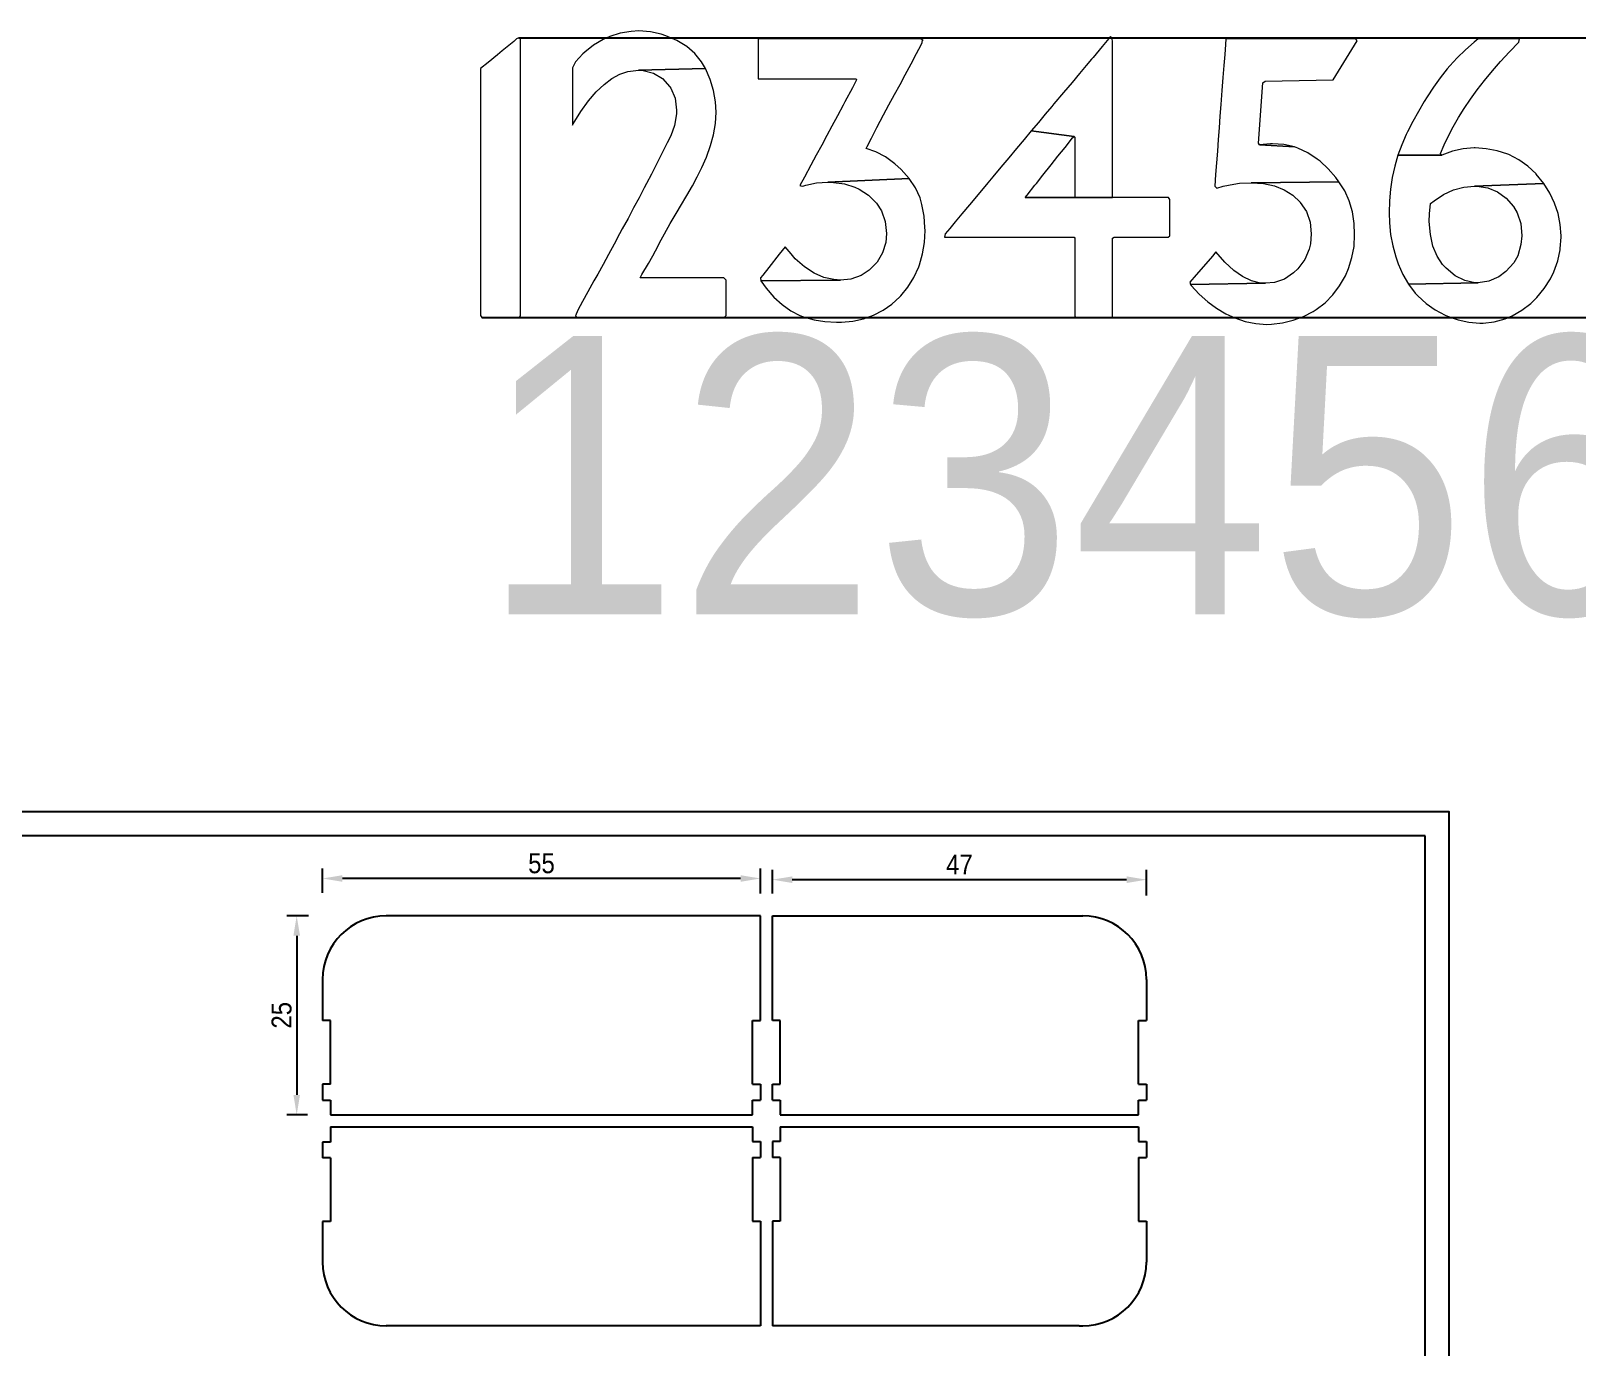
# Model space of a CAD drawing. Header units: millimetres. Extents: x 0 to 507, y 0 to 308.
# Drawn here: x 118.9 to 313.1, y 142.8 to 308.1 of the extents above; entities that cross this region are included whole.
import ezdxf

# ---------------------------------------------------------------- set-up
doc = ezdxf.new("R2010")
doc.units = ezdxf.units.MM
for name, color, linetype in [('Cut', 7, 'Continuous'), ('Inner Border', 251, 'Continuous'), ('Number', 7, 'Continuous'), ('Paint', 7, 'Continuous')]:
    doc.layers.add(name, color=color, linetype=linetype)
doc.styles.add('Annotative', font='GIL_____.TTF', dxfattribs={"width": 0.9})
doc.styles.add('Johnston', font='', dxfattribs={"width": 0.95, "height": 35})
doc.styles.get("Standard").update_dxf_attribs({"font": 'arial.ttf'})
doc.styles.get('Johnston').set_extended_font_data('P22 Johnston Underground')
doc.dimstyles.new('ISO-25', dxfattribs={"dimtxt": 2.5, "dimasz": 2.5, "dimexe": 1.25, "dimexo": 0.625, "dimtad": 1, "dimtxsty": 'Standard', "dimcen": 2.5, "dimadec": 0, "dimazin": 0, "dimtfac": 1, "dimtmove": 0, "dimatfit": 3, "dimfxl": 1, "dimarcsym": 0})

# ---------------------------------------------------------------- blocks, each defined once
blk = doc.blocks.new('*D1')
at = {"layer": 'Cut', "color": 0, "lineweight": -2, "transparency": 16777216}
for p, q in [((155.5, 199.85), (155.5, 202.89)), ((210.5, 199.77), (210.5, 202.89)), ((208, 201.64), (158, 201.64))]:
    blk.add_line(p, q, dxfattribs=at)
at = {"layer": 'Cut', "color": 0, "transparency": 16777216}
for points in [[(158, 202.05), (158, 201.22), (155.5, 201.64)], [(208, 202.05), (208, 201.22), (210.5, 201.64)]]:
    blk.add_solid(points, dxfattribs=at)
at = {"layer": 'Defpoints', "color": 0, "transparency": 16777216}
for p in [(155.5, 201.64), (155.5, 199.22), (210.5, 199.15)]:
    blk.add_point(p, dxfattribs=at)
at = {"layer": 'Cut', "color": 0, "transparency": 16777216, "insert": (183, 203.53), "char_height": 2.5, "attachment_point": 5, "style": 'Annotative'}
blk.add_mtext('55', dxfattribs=at)
blk = doc.blocks.new('*D2')
at = {"layer": 'Cut', "color": 0, "lineweight": -2, "transparency": 16777216}
for p, q in [((153.75, 196.95), (151, 196.95)), ((152.25, 194.45), (152.25, 174.45)), ((153.6, 171.95), (151, 171.95))]:
    blk.add_line(p, q, dxfattribs=at)
at = {"layer": 'Cut', "color": 0, "transparency": 16777216}
for points in [[(151.84, 194.45), (152.67, 194.45), (152.25, 196.95)], [(151.84, 174.45), (152.67, 174.45), (152.25, 171.95)]]:
    blk.add_solid(points, dxfattribs=at)
at = {"layer": 'Defpoints', "color": 0, "transparency": 16777216}
for p in [(154.38, 196.95), (152.25, 171.95), (154.23, 171.95)]:
    blk.add_point(p, dxfattribs=at)
at = {"layer": 'Cut', "color": 0, "transparency": 16777216, "insert": (150.36, 184.45), "char_height": 2.5, "attachment_point": 5, "rotation": 90, "style": 'Annotative'}
blk.add_mtext('25', dxfattribs=at)
blk = doc.blocks.new('*D3')
at = {"layer": 'Cut', "color": 0, "lineweight": -2, "transparency": 16777216}
for p, q in [((212, 199.76), (212, 202.74)), ((259, 199.49), (259, 202.74)), ((214.5, 201.49), (256.5, 201.49))]:
    blk.add_line(p, q, dxfattribs=at)
at = {"layer": 'Cut', "color": 0, "transparency": 16777216}
for points in [[(214.5, 201.9), (214.5, 201.07), (212, 201.49)], [(256.5, 201.9), (256.5, 201.07), (259, 201.49)]]:
    blk.add_solid(points, dxfattribs=at)
at = {"layer": 'Defpoints', "color": 0, "transparency": 16777216}
for p in [(259, 201.49), (212, 199.13), (259, 198.87)]:
    blk.add_point(p, dxfattribs=at)
at = {"layer": 'Cut', "color": 0, "transparency": 16777216, "insert": (235.5, 203.39), "char_height": 2.5, "attachment_point": 5, "style": 'Annotative'}
blk.add_mtext('47', dxfattribs=at)

msp = doc.modelspace()

# ---------------------------------------------------------------- linework, layer by layer
msp.add_lwpolyline([(0, 0), (297, 0), (297, 210), (0, 210)], close=True)
at = {"layer": 'Cut'}
for p, q in [((210.497, 196.946), (163.497, 196.946)), ((210.497, 183.796), (210.497, 196.946)), ((211.997, 183.796), (211.997, 196.946)), ((211.997, 196.946), (248.997, 196.946)), ((248.997, 196.946), (250.535, 196.946)), ((250.535, 196.946), (250.995, 196.946)), ((155.497, 188.946), (155.497, 183.796)), ((258.995, 188.946), (258.995, 183.796)), ((156.497, 183.796), (155.497, 183.796)), ((156.497, 175.796), (156.497, 183.796)), ((209.497, 175.796), (209.497, 183.796)), ((209.497, 183.796), (210.497, 183.796)), ((212.997, 183.796), (211.997, 183.796)), ((212.997, 175.796), (212.997, 183.796)), ((257.995, 175.796), (257.995, 183.796)), ((257.995, 183.796), (258.995, 183.796)), ((155.497, 175.796), (155.497, 173.796)), ((156.497, 175.796), (155.497, 175.796)), ((209.497, 175.796), (210.497, 175.796)), ((210.497, 175.796), (210.497, 173.796)), ((211.997, 173.796), (211.997, 175.796)), ((211.997, 175.796), (212.997, 175.796)), ((257.995, 175.796), (258.995, 175.796)), ((258.995, 175.796), (258.995, 173.796)), ((155.497, 173.796), (156.497, 173.796)), ((156.497, 173.796), (156.497, 171.946)), ((209.497, 171.946), (209.497, 173.796)), ((209.497, 173.796), (210.497, 173.796)), ((211.997, 173.796), (212.997, 173.796)), ((212.997, 173.796), (212.997, 171.946)), ((257.995, 171.946), (257.995, 173.796)), ((257.995, 173.796), (258.995, 173.796)), ((156.497, 171.946), (209.497, 171.946)), ((212.997, 171.946), (257.995, 171.946)), ((156.497, 170.446), (209.497, 170.446)), ((156.497, 170.446), (156.497, 168.519)), ((209.497, 170.446), (209.497, 168.596)), ((212.997, 170.446), (257.995, 170.446)), ((212.997, 170.446), (212.997, 168.596)), ((257.995, 170.446), (257.995, 168.596)), ((155.497, 168.519), (155.497, 166.519)), ((156.497, 168.519), (155.497, 168.519)), ((156.497, 168.519), (156.497, 168.519)), ((209.497, 168.596), (210.497, 168.596)), ((210.497, 168.596), (210.497, 166.596)), ((212.997, 168.596), (211.997, 168.596)), ((211.997, 168.596), (211.997, 166.596)), ((257.995, 168.596), (258.995, 168.596)), ((258.995, 168.596), (258.995, 166.596)), ((156.497, 166.519), (155.497, 166.519)), ((156.497, 166.519), (156.497, 158.519)), ((209.497, 166.596), (210.497, 166.596)), ((209.497, 166.596), (209.497, 158.596)), ((212.997, 166.596), (211.997, 166.596)), ((212.997, 166.596), (212.997, 158.596)), ((257.995, 166.596), (258.995, 166.596)), ((257.995, 166.596), (257.995, 158.596)), ((155.497, 158.519), (155.497, 153.446)), ((156.497, 158.519), (155.497, 158.519)), ((209.497, 158.596), (210.497, 158.596)), ((210.497, 158.596), (210.497, 145.446)), ((212.997, 158.596), (211.997, 158.596)), ((211.997, 158.596), (211.997, 145.446)), ((257.995, 158.596), (258.995, 158.596)), ((258.995, 158.596), (258.995, 153.446)), ((210.497, 145.446), (163.497, 145.446)), ((250.535, 145.446), (211.997, 145.446)), ((250.535, 145.446), (250.995, 145.446))]:
    msp.add_line(p, q, dxfattribs=at)
for centre, start, end in [((163.497, 188.946), 90, 180), ((250.995, 188.946), 0, 90), ((163.497, 153.446), 180, 270), ((250.995, 153.446), 270, 0)]:
    msp.add_arc(centre, 8, start, end, dxfattribs=at)
at = {"layer": 'Inner Border'}
for p, q in [((294, 207), (3, 207)), ((294, 3), (294, 207))]:
    msp.add_line(p, q, dxfattribs=at)
at = {"layer": 'Number'}
for p, q in [((180.151, 307.276), (506.753, 307.276)), ((175.505, 272.129), (450.071, 272.129))]:
    msp.add_line(p, q, dxfattribs=at)
at = {"layer": 'Number', "color": 7, "lineweight": 0}
for points in [[(180.151, 307.276), (179.85, 307.126), (179.508, 306.825), (178.06, 305.622), (177.472, 305.13), (176.311, 304.174), (175.354, 303.395), (175.354, 272.389), (175.505, 272.129), (180.151, 272.129), (180.274, 272.198), (180.342, 272.334), (180.342, 307.126), (180.301, 307.221)], [(195.237, 308.137), (194.267, 308.082), (192.9, 307.864), (191.575, 307.454), (190.728, 307.071), (189.525, 306.36), (188.432, 305.472), (188.213, 305.253), (187.27, 304.242), (186.888, 303.504), (186.888, 296.303), (186.983, 296.48), (187.94, 297.997), (188.896, 299.336), (189.867, 300.471), (190.851, 301.4), (191.834, 302.138), (192.832, 302.684), (193.843, 303.026), (195.196, 303.19), (203.6, 303.395), (203.094, 304.27), (202.261, 305.281), (201.236, 306.169), (200.02, 306.921), (198.612, 307.536), (198.011, 307.741), (196.686, 308.027)], [(230.602, 307.126), (210.228, 307.126), (210.228, 302.124), (222.526, 302.124), (222.567, 301.974), (222.54, 301.906), (222.048, 300.976), (221.119, 299.227), (220.886, 298.79), (220.162, 297.451), (219.479, 296.18), (218.837, 294.977), (218.194, 293.788), (217.498, 292.504), (216.842, 291.274), (216.035, 289.771), (215.461, 288.719), (215.571, 288.664), (215.817, 288.609), (216.213, 288.746), (217.552, 289.033), (218.987, 289.129), (229.195, 289.593), (228.17, 290.741), (227.377, 291.452), (226.216, 292.299), (225.013, 292.941), (223.77, 293.378), (223.893, 293.611), (224.439, 294.677), (225.136, 296.002), (225.956, 297.574), (226.639, 298.845), (227.35, 300.156), (228.033, 301.414), (228.689, 302.616), (229.441, 303.996), (230.124, 305.281), (230.698, 306.374), (230.821, 306.661), (230.876, 306.962), (230.93, 306.962)], [(254.475, 307.426), (254.257, 307.167), (253.423, 306.183), (252.289, 304.816), (252.098, 304.598), (251.414, 303.778), (250.594, 302.794), (249.652, 301.673), (248.572, 300.389), (247.369, 298.968), (247.11, 298.653), (246.276, 297.669), (245.415, 296.644), (244.527, 295.579), (249.898, 294.882), (249.98, 294.8), (249.993, 294.649), (249.993, 287.188), (243.762, 287.188), (254.735, 287.188), (254.735, 306.784), (254.694, 307.194)], [(285.29, 307.126), (268.974, 307.126), (268.919, 306.429), (268.824, 305.185), (268.714, 303.805), (268.591, 302.302), (268.468, 300.662), (268.332, 298.886), (268.222, 297.437), (268.113, 295.975), (268.004, 294.499), (267.894, 293.037), (267.785, 291.561), (267.676, 290.099), (267.567, 288.637), (267.813, 288.377), (268.632, 288.623), (269.958, 288.896), (270.696, 288.992), (272.144, 289.06), (283.172, 289.183), (282.776, 289.716), (281.819, 290.809), (280.794, 291.752), (280.439, 292.026), (279.25, 292.805), (277.993, 293.406), (277.569, 293.556), (273.197, 293.816), (273.046, 294.021), (273.62, 301.605), (273.907, 301.81), (282.421, 301.974), (285.441, 306.893)], [(305.843, 307.126), (300.65, 307.126), (300.144, 306.716), (299.051, 305.773), (298.026, 304.775), (297.083, 303.75), (296.769, 303.368), (295.881, 302.247), (295.033, 301.072), (294.241, 299.842), (293.886, 299.268), (293.161, 298.025), (292.464, 296.754), (291.781, 295.442), (291.631, 295.128), (291.057, 293.829), (290.565, 292.504), (296.099, 292.518), (295.908, 292.709), (295.922, 292.723), (296.386, 293.843), (296.919, 294.964), (297.507, 296.098), (298.176, 297.246), (298.901, 298.394), (299.68, 299.569), (300.54, 300.73), (301.456, 301.919), (302.44, 303.108), (303.478, 304.311), (304.585, 305.513), (305.761, 306.729)], [(203.6, 303.395), (195.196, 303.19), (195.77, 303.163), (197.068, 302.835), (198.189, 302.151), (199.118, 301.113), (199.255, 300.935), (199.774, 299.705), (199.952, 298.161), (199.952, 297.71), (199.719, 296.262), (199.227, 294.936), (198.804, 294.089), (198.12, 292.723), (197.451, 291.411), (196.822, 290.154), (196.194, 288.951), (195.907, 288.404), (195.251, 287.161), (194.567, 285.89), (193.871, 284.578), (193.146, 283.253), (192.818, 282.651), (192.108, 281.34), (191.411, 280.055), (190.728, 278.798), (190.058, 277.554), (189.593, 276.721), (188.828, 275.354), (188.145, 274.124), (187.544, 273.031), (187.27, 272.334), (187.475, 272.129), (205.951, 272.129), (206.196, 272.389), (206.196, 276.83), (205.91, 277.117), (195.387, 277.117), (195.62, 277.527), (196.44, 278.907), (197, 279.891), (197.642, 281.135), (197.833, 281.503), (198.435, 282.638), (199.159, 283.936), (200.034, 285.398), (200.457, 286.109), (201.263, 287.461), (201.96, 288.691), (202.562, 289.785), (203.149, 290.96), (203.723, 292.285), (204.229, 293.72), (204.611, 295.073), (204.871, 296.508), (204.953, 297.929), (204.871, 299.227), (204.625, 300.635), (204.201, 302.029)], [(244.527, 295.579), (243.612, 294.485), (242.669, 293.365), (241.698, 292.203), (240.701, 291.001), (239.676, 289.785), (239.061, 289.047), (237.859, 287.584), (236.765, 286.286), (235.809, 285.138), (234.975, 284.141), (234.278, 283.307), (233.704, 282.638), (233.622, 282.2), (249.898, 282.2), (249.993, 282.091), (249.993, 272.334), (250.021, 272.198), (250.103, 272.129), (254.612, 272.129), (254.735, 272.225), (254.735, 272.389), (254.735, 282.091), (254.94, 282.2), (261.718, 282.2), (261.923, 282.405), (261.923, 286.956), (261.773, 287.188), (254.735, 287.188), (243.762, 287.188), (244.022, 287.516), (244.978, 288.746), (245.169, 288.978), (245.989, 290.031), (247.001, 291.301), (247.001, 291.315), (247.861, 292.381), (248.763, 293.501), (249.706, 294.69), (249.898, 294.882)], [(274.823, 293.966), (274.59, 293.966), (273.197, 293.816), (277.569, 293.556), (276.23, 293.87)], [(300.281, 293.433), (300.158, 293.433), (298.778, 293.31), (297.425, 293.01), (296.099, 292.518), (290.565, 292.504), (290.169, 291.124), (289.868, 289.716), (289.649, 288.268), (289.513, 286.792), (289.472, 285.275), (289.513, 284.018), (289.663, 282.569), (289.923, 281.135), (290.305, 279.741), (290.592, 278.88), (291.18, 277.527), (291.904, 276.311), (300.65, 276.475), (300.254, 276.488), (298.983, 276.762), (297.78, 277.377), (296.619, 278.333), (296.181, 278.798), (295.484, 279.836), (294.965, 281.094), (294.651, 282.556), (294.514, 284.209), (294.528, 285.138), (294.651, 286.437), (295.115, 286.806), (296.318, 287.598), (297.561, 288.158), (298.86, 288.5), (300.185, 288.609), (308.89, 288.978), (307.947, 290.14), (307.92, 290.181), (306.881, 291.151), (305.747, 291.957), (304.49, 292.6), (304.367, 292.654), (303.041, 293.078), (301.675, 293.337)], [(229.195, 289.593), (218.987, 289.129), (219.684, 289.101), (221.064, 288.91), (222.376, 288.514), (222.909, 288.268), (224.07, 287.502), (225.082, 286.491), (225.724, 285.521), (226.175, 284.209), (226.325, 282.692), (226.243, 281.558), (225.833, 280.233), (225.15, 279.098), (224.166, 278.074), (223.141, 277.404), (221.857, 276.939), (220.559, 276.83), (210.569, 276.734), (211.225, 275.832), (212.195, 274.698), (213.22, 273.755), (214.314, 272.976), (215.461, 272.389), (215.926, 272.211), (217.238, 271.829), (218.604, 271.61), (220.039, 271.528), (220.668, 271.542), (222.103, 271.678), (223.456, 271.979), (224.713, 272.43), (225.902, 273.031), (226.995, 273.796), (228.006, 274.712), (228.129, 274.849), (229.031, 275.955), (229.782, 277.172), (230.384, 278.497), (230.466, 278.743), (230.862, 280.123), (231.094, 281.558), (231.176, 283.048), (231.163, 283.417), (231.053, 284.851), (230.78, 286.341), (230.548, 287.147), (229.987, 288.404)], [(283.172, 289.183), (272.144, 289.06), (273.675, 288.965), (275.055, 288.664), (276.299, 288.186), (277.364, 287.502), (278.28, 286.614), (278.307, 286.587), (279.073, 285.439), (279.537, 284.114), (279.687, 282.638), (279.592, 281.394), (279.428, 280.711), (278.868, 279.426), (277.993, 278.238), (277.474, 277.746), (276.312, 276.953), (275.069, 276.529), (273.962, 276.42), (264.506, 276.27), (264.601, 276.133), (265.612, 275.054), (266.678, 274.111), (267.799, 273.291), (268.974, 272.594), (270.081, 272.075), (271.393, 271.624), (272.746, 271.364), (274.112, 271.268), (274.686, 271.296), (276.094, 271.46), (277.433, 271.788), (278.704, 272.266), (279.933, 272.894), (280.316, 273.14), (281.423, 273.988), (282.393, 274.972), (283.254, 276.106), (283.992, 277.377), (284.375, 278.279), (284.798, 279.645), (285.058, 281.066), (285.14, 282.556), (285.085, 283.95), (284.853, 285.412), (284.457, 286.778), (283.896, 288.035)], [(308.89, 288.978), (300.185, 288.609), (300.499, 288.609), (301.866, 288.404), (303.096, 287.912), (304.162, 287.134), (305.077, 286.081), (305.556, 285.261), (305.993, 283.936), (306.13, 282.405), (306.034, 281.299), (305.624, 279.864), (305.118, 278.975), (304.148, 277.896), (303.26, 277.254), (302.003, 276.68), (300.65, 276.475), (291.904, 276.311), (292.738, 275.204), (293.066, 274.862), (294.118, 273.906), (295.266, 273.099), (296.496, 272.43), (296.81, 272.293), (298.135, 271.815), (299.488, 271.528), (300.855, 271.432), (301.292, 271.432), (302.659, 271.596), (304.025, 271.965), (304.913, 272.348), (306.13, 273.045), (307.264, 273.906), (308.029, 274.657), (308.931, 275.75), (309.723, 276.994), (310.174, 277.869), (310.666, 279.235), (310.953, 280.615), (310.967, 280.793), (311.076, 282.2), (311.076, 282.392), (310.967, 283.813), (310.694, 285.179), (310.256, 286.491), (309.655, 287.762)], [(213.603, 281.025), (212.851, 280.069), (211.567, 278.429), (210.788, 277.445), (210.528, 277.117), (210.569, 276.734), (220.559, 276.83), (219.711, 276.885), (218.481, 277.172), (217.252, 277.705), (216.049, 278.484), (214.847, 279.508), (214.341, 280.123)], [(267.717, 280.383), (267.28, 279.836), (266.173, 278.525), (265.243, 277.472), (264.451, 276.57), (264.506, 276.27), (273.962, 276.42), (273.32, 276.461), (272.185, 276.734), (271.065, 277.267), (269.944, 278.046), (268.824, 279.085)]]:
    msp.add_lwpolyline(points, close=True, dxfattribs=at)

# ---------------------------------------------------------------- texts
at = {"layer": 'Paint', "insert": (175.505, 269.818), "char_height": 35, "attachment_point": 1, "style": 'Johnston'}
msp.add_mtext_dynamic_manual_height_columns('1234567890', width=274.56645, gutter_width=175, heights=[0], dxfattribs=at)

# ---------------------------------------------------------------- dimensions: what is measured, and where the dimension line sits
at = {"layer": 'Cut'}
for base, p1, p2, picture, middle in [((155.497, 201.638), (210.497, 199.149), (155.497, 199.225), '*D1', (182.997, 203.526)), ((258.995, 201.488), (211.997, 199.134), (258.995, 198.869), '*D3', (235.496, 203.386))]:
    dim = msp.add_linear_dim(base=base, p1=p1, p2=p2, dimstyle='ISO-25', override={"dimtxsty": 'Annotative'}, dxfattribs=at)
    dim.commit()
    dim.dimension.update_dxf_attribs({"geometry": picture, "text_midpoint": middle})
dim = msp.add_linear_dim(base=(152.252, 171.946), p1=(154.379, 196.946), p2=(154.227, 171.946), angle=90, dimstyle='ISO-25', override={"dimtxsty": 'Annotative'}, dxfattribs=at)
dim.commit()
dim.dimension.update_dxf_attribs({"geometry": '*D2', "text_midpoint": (150.356, 184.446)})

doc.saveas('drawing.dxf')
